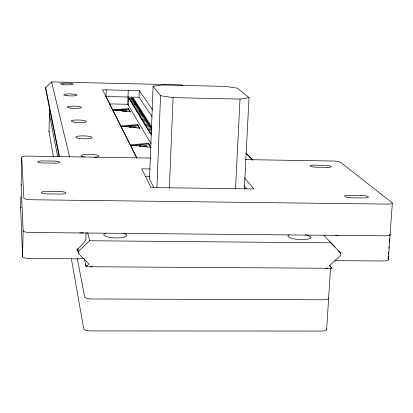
<?xml version="1.0" encoding="UTF-8"?>
<svg xmlns="http://www.w3.org/2000/svg" width="413" height="413" viewBox="0 0 413 413"><rect width="100%" height="100%" fill="white"/><g stroke="black" fill="none" stroke-linecap="round" stroke-linejoin="round"><path stroke-width="0.62" d="M83.627 258.332A6.639 1.791 1.3 0 1 79.033 258.827L29.369 258.476A6.685 1.802 0.7 0 1 22.581 256.612L20.65 207.837L20.893 196.624M22.581 256.612L23.143 230.733L21.135 185.385L21.739 157.126A5.808 1.125 1.1 0 1 27.465 156.099L150.611 158.081M182.314 85.806L181.431 84.871L51.599 81.929L45.647 87.535L45.616 88.712L59.162 156.863M53.375 156.584L48.987 131.67L49.534 109.75M84.309 258.523L86.054 266.715L88.924 264.036L78.351 253.406L78.413 251.238L77.907 248.714M136.884 158.081L106.012 96.549L106.229 89.874M112.563 110.467L112.584 109.843L128.453 108.65L130.245 111.737L130.224 112.367M113.554 110.57L113.575 109.951M121.742 126.822L121.768 126.151M86.038 232.565L85.847 239.499M151.101 143.832L127.756 104.282L128.252 90.359M128.206 105.041L128.464 97.757M129.806 111.639L128.433 109.269L128.453 108.65M131.324 145.825L131.349 145.102M139.351 128.118L137.694 125.258L137.715 124.597L120.699 126.032L139.8 128.18L139.775 128.856M152.056 116.714L139.036 97.261L139.284 90.602L102.553 89.791L136.729 157.962M150.812 147.916L148.504 143.925L148.53 143.208L130.188 144.963L150.982 147.426L148.53 143.208M244.326 189.206L249.024 97.638L237.32 88.134L225.106 86.405L162.438 84.985L153.094 86.24L149.511 179.108L153.817 187.559M156.914 187.425L160.543 95.718L153.094 86.24M169.361 188.127L173.093 97.638L160.543 95.718M235.513 188.963L240.015 99.079L249.024 97.638M326.626 329.734L330.519 268.342M323.926 235.369L340.771 253.277L340.632 255.394L329.564 265.631L332.067 268.285L86.054 266.715M388.266 256.143L388.044 259.266A6.562 1.673 5 0 1 383.625 260.99L336.61 260.655A6.551 1.693 4.5 0 1 334.798 260.572M388.416 254.062L388.566 251.982M388.824 248.332L388.938 246.767M389.268 242.07L389.382 240.505M389.418 239.979L389.49 238.936M389.717 235.797L389.789 234.754M388.297 259.911L392.329 203.242M78.413 251.238L89.642 240.748L331.004 242.844M147.968 129.506L151.246 129.331M146.362 126.889L149.594 126.719M145.572 125.604L148.778 125.433M144.023 123.074L147.183 122.909M143.259 121.83L146.393 121.67M141.757 119.388L144.849 119.233M141.019 118.185L144.085 118.03M140.291 116.998L143.332 116.843M137.452 112.372L140.43 112.228M133.414 105.79L136.305 105.661M132.769 104.737L135.645 104.608M132.129 103.689L134.989 103.565M130.24 100.617L133.063 100.498M129.016 98.619L131.809 98.501M131.83 145.526L148.504 143.925M122.274 126.569L137.694 125.258M114.747 110.302L128.433 109.269M151.37 133.445L150.446 133.549L150.905 133.698M151.375 132.041L149.604 132.196L150.064 132.336M151.783 130.663L148.783 130.838L149.284 130.988M139.026 109.992L136.089 110.126L136.481 110.25M139.723 111.102L136.77 111.236L137.209 111.371M141.143 113.363L138.159 113.549L138.561 113.632M141.865 114.509L138.866 114.654L139.398 114.799M145.613 120.441L142.516 120.596L142.929 120.735M147.983 124.163L144.803 124.323L145.407 124.489M137.653 107.803L134.741 107.932L135.257 108.067M142.593 115.671L139.594 115.81L140.028 115.955M150.42 128.015L147.162 128.19L147.653 128.34M132.434 99.492L129.636 99.61L130.043 99.729M133.698 101.51L130.885 101.619L131.288 101.748M134.339 102.532L131.515 102.646L132.083 102.785M136.977 106.73L134.08 106.9L134.509 106.982M138.334 108.893L135.402 109.027L135.805 109.151M150.027 168.958L141.685 168.829L151.034 187.548L253.918 188.937L244.506 177.941M145.242 176.64L149.728 176.707M245.332 159.609L333.518 161.029A5.684 1.058 3.8 0 1 340.405 162.232L392.071 202.695A6.613 1.404 4.5 0 1 387.637 204.12L30.712 199.742A6.737 1.518 1 0 1 23.861 198.132L21.739 157.126M173.093 97.638L240.015 99.079M106.012 96.549L139.036 97.261M109.543 103.9L127.756 104.282M135.082 103.983L134.731 103.968M131.215 97.912L130.792 97.891M139.8 111.556L139.367 111.531M129.553 98.743L129.021 98.655M130.663 100.731L130.245 100.653M132.599 103.813L132.145 103.735M133.812 105.909L133.414 105.826M142.227 119.522L141.767 119.429M143.688 121.969L143.28 121.887M144.452 123.213L144.029 123.12M146.104 125.753L145.583 125.65M148.463 129.656L147.988 129.563M133.12 104.85L132.764 104.768M137.823 112.491L137.472 112.419M140.668 117.122L140.312 117.049M141.442 118.314L141.029 118.226M146.801 127.034L146.383 126.946M112.584 109.843L130.245 111.737M78.615 251.765L76.792 249.937L82.218 244.672L85.414 240.629A5.152 1.162 -44.9 0 0 85.842 239.612M246.04 153.109L252.679 160.12M245.849 152.996L252.503 160.022M338.552 250.934L340.771 253.277M329.915 241.724L334.964 247.098M181.431 84.871L182.262 85.765M329.507 265.389L332.067 268.285M244.098 185.835L246.551 188.782M139.284 90.602L152.603 109.796M128.015 97.024L151.344 135.056M137.715 124.597L139.8 128.18M51.599 81.929L69.57 156.961M87.695 232.617L89.642 240.748M45.647 87.535L59.436 156.429M77.474 248.993L78.351 253.406M57.655 156.811L49.426 114.143A3.572 0.573 1.5 0 1 49.947 113.838M77.272 258.512L84.68 296.937A6.639 1.998 1.4 0 0 91.727 298.971L323.678 299.792A6.562 1.9 4.7 0 0 328.578 298.016M71.418 258.956L83.715 328.738A6.608 2.148 1.4 0 0 90.726 330.911L321.717 331.071A6.536 2.044 4.9 0 0 326.487 328.96M389.97 234.377A6.587 1.554 4.8 0 1 385.401 235.818L29.963 232.488A6.706 1.678 0.8 0 1 23.143 230.733M21.135 185.385A5.782 1.244 1 0 1 21.755 184.817M48.987 131.67A3.562 0.619 1.4 0 1 49.508 131.339M330.452 266.462A6.587 1.75 4.5 0 1 330.596 267.128M327.907 268.13A6.587 1.75 4.5 0 1 325.661 268.243M92.739 266.757A6.665 1.838 1.5 0 1 90.251 266.612M86.58 265.714A6.665 1.838 1.5 0 1 85.656 264.857M140.694 146.388A3.975 0.728 2.1 0 1 141.303 145.206A3.975 0.728 2.1 0 1 147.157 145.975A3.975 0.728 2.1 0 1 142.129 146.579M131.009 127.421A3.665 0.619 2.1 0 1 130.286 126.383A3.665 0.619 2.1 0 1 136.14 126.827A3.665 0.619 2.1 0 1 132.733 127.55M120.864 110.88A3.402 0.532 2 0 1 123.028 110.147A3.402 0.532 2 0 1 127.106 110.885A3.402 0.532 2 0 1 122.134 111.107M123.611 233.262A11.528 2.912 1.8 0 1 123.874 237.253A11.528 2.912 1.8 0 1 108.165 237.108A11.528 2.912 1.8 0 1 105.878 233.092M84.118 157.064A8.797 1.693 1.7 0 1 84.015 154.55A8.797 1.693 1.7 0 1 96.998 155.149A8.797 1.693 1.7 0 1 94.51 157.539M305.331 234.749A11.419 2.798 4 0 1 309.161 238.791A11.419 2.798 4 0 1 293.88 238.853A11.419 2.798 4 0 1 289.131 234.816M151.778 129.331A2.21 0.377 2.2 0 1 151.385 129.331M150.905 128.567A2.21 0.377 2.2 0 1 151.716 128.608M151.855 127.953A2.194 0.372 2.2 0 1 150.559 128.015M150.084 127.261A2.194 0.372 2.2 0 1 151.829 127.431M149.274 125.97A2.184 0.367 2.2 0 1 151.628 126.383A2.184 0.367 2.2 0 1 149.743 126.719M148.468 124.695A2.168 0.361 2.2 0 1 150.812 125.103A2.168 0.361 2.2 0 1 148.933 125.433M147.678 123.435A2.158 0.361 2.2 0 1 150.007 123.838A2.158 0.361 2.2 0 1 148.138 124.163M146.894 122.186A2.148 0.356 2.2 0 1 149.207 122.589A2.148 0.356 2.2 0 1 147.348 122.909M146.119 120.957A2.132 0.351 2.2 0 1 148.417 121.355A2.132 0.351 2.2 0 1 146.569 121.67M145.35 119.739A2.122 0.346 2.2 0 1 147.637 120.131A2.122 0.346 2.2 0 1 145.794 120.446M144.591 118.531A2.111 0.341 2.2 0 1 146.863 118.923A2.111 0.341 2.2 0 1 145.03 119.233M143.843 117.338A2.096 0.341 2.2 0 1 146.104 117.726A2.096 0.341 2.2 0 1 144.276 118.03M143.099 116.161A2.086 0.336 2.1 0 1 145.345 116.543A2.086 0.336 2.1 0 1 143.533 116.843M142.366 114.995A2.075 0.33 2.1 0 1 144.602 115.372A2.075 0.33 2.1 0 1 142.795 115.671M141.644 113.843A2.065 0.33 2.1 0 1 143.863 114.215A2.065 0.33 2.1 0 1 142.062 114.509M140.926 112.703A2.055 0.325 2.1 0 1 143.13 113.074A2.055 0.325 2.1 0 1 141.339 113.363M140.214 111.572A2.039 0.32 2.1 0 1 142.408 111.938A2.039 0.32 2.1 0 1 140.626 112.228M139.511 110.457A2.029 0.32 2.1 0 1 141.695 110.818A2.029 0.32 2.1 0 1 139.919 111.102M138.82 109.352A2.019 0.315 2.1 0 1 140.983 109.713A2.019 0.315 2.1 0 1 139.222 109.992M138.128 108.258A2.008 0.31 2.1 0 1 140.286 108.614A2.008 0.31 2.1 0 1 138.531 108.893M137.452 107.179A1.998 0.31 2.1 0 1 139.594 107.53A1.998 0.31 2.1 0 1 137.844 107.803M136.775 106.105A1.988 0.305 2.1 0 1 138.907 106.456A1.988 0.305 2.1 0 1 137.168 106.73M136.109 105.047A1.977 0.299 2.1 0 1 138.231 105.392A1.977 0.299 2.1 0 1 136.496 105.661M135.449 103.999A1.967 0.299 2.1 0 1 137.56 104.344A1.967 0.299 2.1 0 1 135.836 104.608M134.798 102.961A1.957 0.294 2.1 0 1 136.894 103.302A1.957 0.294 2.1 0 1 135.175 103.565M134.153 101.934A1.946 0.294 2.1 0 1 136.238 102.274A1.946 0.294 2.1 0 1 134.524 102.532M133.513 100.922A1.936 0.289 2.1 0 1 135.583 101.252A1.936 0.289 2.1 0 1 133.884 101.51M132.878 99.915A1.926 0.284 2.1 0 1 134.943 100.245A1.926 0.284 2.1 0 1 133.249 100.498M132.253 98.919A1.92 0.284 2.1 0 1 134.302 99.244A1.92 0.284 2.1 0 1 132.619 99.497M131.633 97.933A1.91 0.279 2.1 0 1 133.673 98.258A1.91 0.279 2.1 0 1 131.995 98.506M338.237 235.379A6.572 1.575 4.3 0 1 335.774 235.24M83.39 232.71A6.66 1.667 1.4 0 1 79.797 232.953M20.65 207.837A5.767 1.342 0.9 0 1 21.27 207.228M59.906 191.524L46.814 191.353A5.767 1.275 1.2 0 0 41.217 192.556A5.767 1.275 1.2 0 0 47.149 193.904L60.36 194.074A5.751 1.27 1.3 0 0 65.879 192.876A5.751 1.27 1.3 0 0 59.906 191.524M361.225 195.447L348.82 195.287A5.663 1.193 4.2 0 0 344.824 196.474A5.663 1.193 4.2 0 0 351.747 197.806L364.256 197.966A5.668 1.193 4.3 0 0 368.184 196.779A5.668 1.193 4.3 0 0 361.225 195.447M54.867 163.135L43.055 162.954A5.157 1.017 1.2 0 1 37.764 161.85A5.157 1.017 1.2 0 1 42.787 160.91L54.506 161.096A5.147 1.017 1.3 0 1 59.828 162.195A5.147 1.017 1.3 0 1 54.867 163.135M327.447 167.368L316.193 167.193A5.059 0.965 3.7 0 1 310.106 166.103A5.059 0.965 3.7 0 1 313.844 165.169L325.01 165.345A5.059 0.96 3.7 0 1 331.123 166.434A5.059 0.96 3.7 0 1 327.447 167.368M79.735 138.463A8.152 1.451 1.7 0 0 92.135 137.612A8.152 1.451 1.7 0 0 80.101 135.96A8.152 1.451 1.7 0 0 79.735 138.463M74.841 122.233A7.594 1.26 1.7 0 0 86.42 121.525A7.594 1.26 1.7 0 0 75.238 120.059A7.594 1.26 1.7 0 0 74.841 122.233M70.571 108.087A7.109 1.105 1.7 0 0 81.438 107.494A7.109 1.105 1.7 0 0 70.995 106.187A7.109 1.105 1.7 0 0 70.571 108.087M66.823 95.651A6.685 0.976 1.7 0 0 77.055 95.155A6.685 0.976 1.7 0 0 67.257 93.978A6.685 0.976 1.7 0 0 66.823 95.651M63.504 84.634A6.309 0.867 1.7 0 0 73.173 84.216A6.309 0.867 1.7 0 0 63.948 83.147A6.309 0.867 1.7 0 0 63.504 84.634"/></g></svg>
